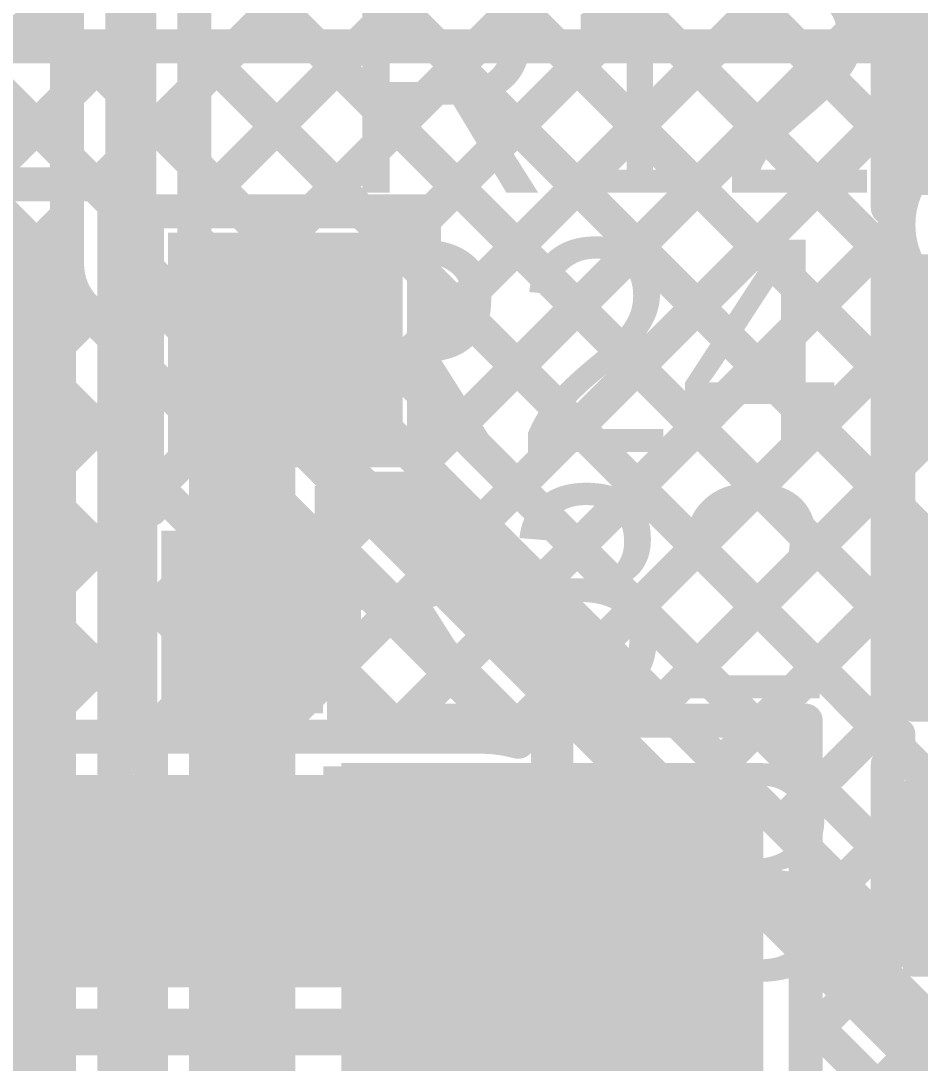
# Model space of a CAD drawing. Header units: millimetres. Extents: x -0.01 to 3.73, y -0.01 to 3.05.
# Drawn here: x 1.7109 to 1.9226, y 1.4221 to 1.6675 of the extents above; entities that cross this region are included whole.
import ezdxf

# ---------------------------------------------------------------- set-up
doc = ezdxf.new("R2010")
doc.units = ezdxf.units.MM
doc.header["$MEASUREMENT"] = 0
for name, color, linetype in [('BottomLayer', 5, 'Continuous'), ('BottomPaste', 16, 'Continuous'), ('BottomSolder', 6, 'Continuous'), ('TopLayer', 1, 'Continuous'), ('TopOverlay', 2, 'Continuous'), ('TopPaste', 8, 'Continuous'), ('TopSolder', 216, 'Continuous')]:
    doc.layers.add(name, color=color, linetype=linetype)
doc.styles.add('Arial', font='', dxfattribs={"height": 0.2})
doc.styles.get('Arial').set_extended_font_data('Arial')

# ---------------------------------------------------------------- blocks, each defined once
blk = doc.blocks.new('D2PAK_B_2')
at = {"layer": 'BottomLayer'}
blk.add_hatch(color=5, dxfattribs=at).paths.add_polyline_path([(0.14567, 0.14488), (0.05433, 0.14488), (0.05433, 0.29488), (0.14567, 0.29488)])
at = {"layer": 'BottomPaste'}
blk.add_hatch(color=16, dxfattribs=at).paths.add_polyline_path([(0.14567, 0.14488), (0.05433, 0.14488), (0.05433, 0.29488), (0.14567, 0.29488)])
at = {"layer": 'BottomSolder'}
blk.add_hatch(color=6, dxfattribs=at).paths.add_polyline_path([(0.14967, 0.14088), (0.05033, 0.14088), (0.05033, 0.29888), (0.14967, 0.29888)])
blk = doc.blocks.new('R___0603_66')
at = {"layer": 'TopLayer'}
for points in [[(-0.015, 0.0175), (-0.015, -0.0175), (-0.045, -0.0175), (-0.045, 0.0175)], [(0.045, 0.0175), (0.045, -0.0175), (0.015, -0.0175), (0.015, 0.0175)]]:
    blk.add_hatch(color=1, dxfattribs=at).paths.add_polyline_path(points)
at = {"layer": 'TopPaste'}
for points in [[(-0.015, 0.0175), (-0.015, -0.0175), (-0.045, -0.0175), (-0.045, 0.0175)], [(0.045, 0.0175), (0.045, -0.0175), (0.015, -0.0175), (0.015, 0.0175)]]:
    blk.add_hatch(color=8, dxfattribs=at).paths.add_polyline_path(points)
at = {"layer": 'TopSolder'}
for points in [[(-0.011, 0.0215), (-0.011, -0.0215), (-0.049, -0.0215), (-0.049, 0.0215)], [(0.049, 0.0215), (0.049, -0.0215), (0.011, -0.0215), (0.011, 0.0215)]]:
    blk.add_hatch(color=216, dxfattribs=at).paths.add_polyline_path(points)
at = {"layer": 'TopOverlay', "const_width": 0.005}
for points in [[(-0.048, 0.021), (-0.048, -0.021)], [(0.048, 0.021), (-0.048, 0.021)], [(0.048, 0.021), (0.048, -0.021)], [(0.048, -0.021), (-0.048, -0.021)]]:
    blk.add_lwpolyline(points, dxfattribs=at)
at = {"layer": 'TopOverlay', "const_width": 0.0025}
for points in [[(-0.04925, 0.021, 1), (-0.04675, 0.021, 1)], [(-0.04925, 0.021, 1), (-0.04675, 0.021, 1)], [(0.04675, 0.021, 1), (0.04925, 0.021, 1)], [(0.04675, 0.021, 1), (0.04925, 0.021, 1)], [(-0.04925, -0.021, 1), (-0.04675, -0.021, 1)], [(-0.04925, -0.021, 1), (-0.04675, -0.021, 1)], [(0.04675, -0.021, 1), (0.04925, -0.021, 1)], [(0.04675, -0.021, 1), (0.04925, -0.021, 1)]]:
    blk.add_lwpolyline(points, format="xyb", close=True, dxfattribs=at)
blk = doc.blocks.new('R__0603_B_76')
at = {"layer": 'BottomLayer'}
for points in [[(-0.045, -0.0175), (-0.045, 0.0175), (-0.015, 0.0175), (-0.015, -0.0175)], [(0.015, -0.0175), (0.015, 0.0175), (0.045, 0.0175), (0.045, -0.0175)]]:
    blk.add_hatch(color=5, dxfattribs=at).paths.add_polyline_path(points)
at = {"layer": 'BottomPaste'}
for points in [[(-0.045, -0.0175), (-0.045, 0.0175), (-0.015, 0.0175), (-0.015, -0.0175)], [(0.015, -0.0175), (0.015, 0.0175), (0.045, 0.0175), (0.045, -0.0175)]]:
    blk.add_hatch(color=16, dxfattribs=at).paths.add_polyline_path(points)
at = {"layer": 'BottomSolder'}
for points in [[(-0.049, -0.0215), (-0.049, 0.0215), (-0.011, 0.0215), (-0.011, -0.0215)], [(0.011, -0.0215), (0.011, 0.0215), (0.049, 0.0215), (0.049, -0.0215)]]:
    blk.add_hatch(color=6, dxfattribs=at).paths.add_polyline_path(points)
blk = doc.blocks.new('R___0603_77')
at = {"layer": 'TopLayer'}
for points in [[(-0.015, 0.0175), (-0.015, -0.0175), (-0.045, -0.0175), (-0.045, 0.0175)], [(0.045, 0.0175), (0.045, -0.0175), (0.015, -0.0175), (0.015, 0.0175)]]:
    blk.add_hatch(color=1, dxfattribs=at).paths.add_polyline_path(points)
at = {"layer": 'TopPaste'}
for points in [[(-0.015, 0.0175), (-0.015, -0.0175), (-0.045, -0.0175), (-0.045, 0.0175)], [(0.045, 0.0175), (0.045, -0.0175), (0.015, -0.0175), (0.015, 0.0175)]]:
    blk.add_hatch(color=8, dxfattribs=at).paths.add_polyline_path(points)
at = {"layer": 'TopSolder'}
for points in [[(-0.011, 0.0215), (-0.011, -0.0215), (-0.049, -0.0215), (-0.049, 0.0215)], [(0.049, 0.0215), (0.049, -0.0215), (0.011, -0.0215), (0.011, 0.0215)]]:
    blk.add_hatch(color=216, dxfattribs=at).paths.add_polyline_path(points)
at = {"layer": 'TopOverlay', "const_width": 0.005}
for points in [[(-0.048, 0.021), (-0.048, -0.021)], [(0.048, 0.021), (-0.048, 0.021)], [(0.048, 0.021), (0.048, -0.021)], [(0.048, -0.021), (-0.048, -0.021)]]:
    blk.add_lwpolyline(points, dxfattribs=at)
at = {"layer": 'TopOverlay', "const_width": 0.0025}
for points in [[(-0.04925, 0.021, 1), (-0.04675, 0.021, 1)], [(-0.04925, 0.021, 1), (-0.04675, 0.021, 1)], [(0.04675, 0.021, 1), (0.04925, 0.021, 1)], [(0.04675, 0.021, 1), (0.04925, 0.021, 1)], [(-0.04925, -0.021, 1), (-0.04675, -0.021, 1)], [(-0.04925, -0.021, 1), (-0.04675, -0.021, 1)], [(0.04675, -0.021, 1), (0.04925, -0.021, 1)], [(0.04675, -0.021, 1), (0.04925, -0.021, 1)]]:
    blk.add_lwpolyline(points, format="xyb", close=True, dxfattribs=at)
blk = doc.blocks.new('R___0603_85')
at = {"layer": 'TopLayer'}
for points in [[(-0.015, 0.0175), (-0.015, -0.0175), (-0.045, -0.0175), (-0.045, 0.0175)], [(0.045, 0.0175), (0.045, -0.0175), (0.015, -0.0175), (0.015, 0.0175)]]:
    blk.add_hatch(color=1, dxfattribs=at).paths.add_polyline_path(points)
at = {"layer": 'TopPaste'}
for points in [[(-0.015, 0.0175), (-0.015, -0.0175), (-0.045, -0.0175), (-0.045, 0.0175)], [(0.045, 0.0175), (0.045, -0.0175), (0.015, -0.0175), (0.015, 0.0175)]]:
    blk.add_hatch(color=8, dxfattribs=at).paths.add_polyline_path(points)
at = {"layer": 'TopSolder'}
for points in [[(-0.011, 0.0215), (-0.011, -0.0215), (-0.049, -0.0215), (-0.049, 0.0215)], [(0.049, 0.0215), (0.049, -0.0215), (0.011, -0.0215), (0.011, 0.0215)]]:
    blk.add_hatch(color=216, dxfattribs=at).paths.add_polyline_path(points)
at = {"layer": 'TopOverlay', "const_width": 0.005}
for points in [[(-0.048, 0.021), (-0.048, -0.021)], [(0.048, 0.021), (-0.048, 0.021)], [(0.048, 0.021), (0.048, -0.021)], [(0.048, -0.021), (-0.048, -0.021)]]:
    blk.add_lwpolyline(points, dxfattribs=at)
at = {"layer": 'TopOverlay', "const_width": 0.0025}
for points in [[(-0.04925, 0.021, 1), (-0.04675, 0.021, 1)], [(-0.04925, 0.021, 1), (-0.04675, 0.021, 1)], [(0.04675, 0.021, 1), (0.04925, 0.021, 1)], [(0.04675, 0.021, 1), (0.04925, 0.021, 1)], [(-0.04925, -0.021, 1), (-0.04675, -0.021, 1)], [(-0.04925, -0.021, 1), (-0.04675, -0.021, 1)], [(0.04675, -0.021, 1), (0.04925, -0.021, 1)], [(0.04675, -0.021, 1), (0.04925, -0.021, 1)]]:
    blk.add_lwpolyline(points, format="xyb", close=True, dxfattribs=at)
blk = doc.blocks.new('R___0603_97')
at = {"layer": 'TopLayer'}
for points in [[(-0.015, 0.0175), (-0.015, -0.0175), (-0.045, -0.0175), (-0.045, 0.0175)], [(0.045, 0.0175), (0.045, -0.0175), (0.015, -0.0175), (0.015, 0.0175)]]:
    blk.add_hatch(color=1, dxfattribs=at).paths.add_polyline_path(points)
at = {"layer": 'TopPaste'}
for points in [[(-0.015, 0.0175), (-0.015, -0.0175), (-0.045, -0.0175), (-0.045, 0.0175)], [(0.045, 0.0175), (0.045, -0.0175), (0.015, -0.0175), (0.015, 0.0175)]]:
    blk.add_hatch(color=8, dxfattribs=at).paths.add_polyline_path(points)
at = {"layer": 'TopSolder'}
for points in [[(-0.011, 0.0215), (-0.011, -0.0215), (-0.049, -0.0215), (-0.049, 0.0215)], [(0.049, 0.0215), (0.049, -0.0215), (0.011, -0.0215), (0.011, 0.0215)]]:
    blk.add_hatch(color=216, dxfattribs=at).paths.add_polyline_path(points)
at = {"layer": 'TopOverlay', "const_width": 0.005}
for points in [[(-0.048, 0.021), (-0.048, -0.021)], [(0.048, 0.021), (-0.048, 0.021)], [(0.048, 0.021), (0.048, -0.021)], [(0.048, -0.021), (-0.048, -0.021)]]:
    blk.add_lwpolyline(points, dxfattribs=at)
at = {"layer": 'TopOverlay', "const_width": 0.0025}
for points in [[(-0.04925, 0.021, 1), (-0.04675, 0.021, 1)], [(-0.04925, 0.021, 1), (-0.04675, 0.021, 1)], [(0.04675, 0.021, 1), (0.04925, 0.021, 1)], [(0.04675, 0.021, 1), (0.04925, 0.021, 1)], [(-0.04925, -0.021, 1), (-0.04675, -0.021, 1)], [(-0.04925, -0.021, 1), (-0.04675, -0.021, 1)], [(0.04675, -0.021, 1), (0.04925, -0.021, 1)], [(0.04675, -0.021, 1), (0.04925, -0.021, 1)]]:
    blk.add_lwpolyline(points, format="xyb", close=True, dxfattribs=at)
blk = doc.blocks.new('SOD_323_B_146')
at = {"layer": 'BottomLayer'}
for points in [[(-0.0748, 0.02362), (-0.02756, 0.02362), (-0.02756, -0.02362), (-0.0748, -0.02362)], [(0.02756, 0.02362), (0.0748, 0.02362), (0.0748, -0.02362), (0.02756, -0.02362)]]:
    blk.add_hatch(color=5, dxfattribs=at).paths.add_polyline_path(points)
at = {"layer": 'BottomPaste'}
for points in [[(-0.0748, 0.02362), (-0.02756, 0.02362), (-0.02756, -0.02362), (-0.0748, -0.02362)], [(0.02756, 0.02362), (0.0748, 0.02362), (0.0748, -0.02362), (0.02756, -0.02362)]]:
    blk.add_hatch(color=16, dxfattribs=at).paths.add_polyline_path(points)
at = {"layer": 'BottomSolder'}
for points in [[(-0.0788, 0.02762), (-0.02356, 0.02762), (-0.02356, -0.02762), (-0.0788, -0.02762)], [(0.02356, 0.02762), (0.0788, 0.02762), (0.0788, -0.02762), (0.02356, -0.02762)]]:
    blk.add_hatch(color=6, dxfattribs=at).paths.add_polyline_path(points)

msp = doc.modelspace()

# ---------------------------------------------------------------- hatches: boundary and pattern name
at = {"layer": 'BottomLayer'}
msp.add_hatch(color=5, dxfattribs=at).paths.add_polyline_path([(1.59, 1.331), (1.7239, 1.331), (1.7239, 1.62), (1.59, 1.62)])

# ---------------------------------------------------------------- linework, layer by layer
for points, const_width in [([(1.6951, 1.66207), (1.72816, 1.629)], 0.008), ([(1.7, 1.6615), (1.95059, 1.6615)], 0.008), ([(1.701, 1.629), (1.7335, 1.6615)], 0.008), ([(1.72395, 1.6615), (1.76282, 1.62262)], 0.008), ([(1.72928, 1.629), (1.76178, 1.6615)], 0.008), ([(1.75119, 1.62262), (1.79007, 1.6615)], 0.008), ([(1.75223, 1.6615), (1.79111, 1.62262)], 0.008), ([(1.77948, 1.62262), (1.81835, 1.6615)], 0.008), ([(1.78052, 1.6615), (2.03, 1.41201)], 0.008), ([(1.787, 1.51701), (1.93149, 1.6615)], 0.008), ([(1.8058, 1.5641), (1.90321, 1.6615)], 0.008), ([(1.8058, 1.62067), (1.84664, 1.6615)], 0.008), ([(1.8058, 1.59238), (1.87492, 1.6615)], 0.008), ([(1.8088, 1.6615), (2.03, 1.4403)], 0.008), ([(1.83708, 1.6615), (2.03, 1.46858)], 0.008), ([(1.86537, 1.6615), (2.03, 1.49687)], 0.008), ([(1.89365, 1.6615), (1.92222, 1.63294)], 0.008), ([(1.92194, 1.6615), (1.93627, 1.64717)], 0.008), ([(1.9238, 1.6347), (1.95059, 1.6615)], 0.008), ([(1.581, 1.629), (1.7329, 1.629)], 0.008), ([(1.72816, 1.629), (1.7329, 1.62426)], 0.008), ([(1.7329, 1.33), (1.7329, 1.629)], 0.008), ([(1.85761, 1.50276), (1.98234, 1.6275)], 0.008), ([(1.88589, 1.50276), (2.01063, 1.6275)], 0.008), ([(1.7329, 1.62426), (1.74056, 1.6166)], 0.008), ([(1.74056, 1.62262), (1.8058, 1.62262)], 0.008), ([(1.74056, 1.55738), (1.74056, 1.62262)], 0.008), ([(1.8058, 1.55738), (1.8058, 1.62262)], 0.008), ([(1.80104, 1.50276), (1.9175, 1.61923)], 0.008), ([(1.89567, 1.48426), (2.03, 1.61859)], 0.008), ([(1.7329, 1.60433), (1.74056, 1.61199)], 0.008), ([(1.8058, 1.60793), (2.03, 1.38373)], 0.008), ([(1.763, 1.584), (1.773, 1.594)], 0.025), ([(1.82932, 1.50276), (1.92774, 1.60118)], 0.008), ([(1.7329, 1.59598), (1.74056, 1.58832)], 0.008), ([(1.763, 1.526), (1.763, 1.584)], 0.025), ([(1.89567, 1.45597), (2.03, 1.5903)], 0.008), ([(1.7329, 1.57604), (1.74056, 1.58371)], 0.008), ([(1.8058, 1.57964), (1.88268, 1.50276)], 0.008), ([(1.7329, 1.5677), (1.74056, 1.56003)], 0.008), ([(1.89567, 1.42769), (2.03, 1.56202)], 0.008), ([(1.7415, 1.5525), (1.7415, 1.55738)], 0.008), ([(1.7845, 1.55738), (1.8058, 1.55738)], 0.008), ([(1.7845, 1.5525), (1.7845, 1.55738)], 0.008), ([(1.787, 1.54529), (1.79908, 1.55738)], 0.008), ([(1.79978, 1.55738), (1.8544, 1.50276)], 0.008), ([(1.7329, 1.54776), (1.7415, 1.55636)], 0.008), ([(1.739, 1.4995), (1.739, 1.5525)], 0.008), ([(1.787, 1.50276), (1.787, 1.5525)], 0.008), ([(1.787, 1.54188), (1.82611, 1.50276)], 0.008), ([(1.7329, 1.53941), (1.739, 1.53331)], 0.008), ([(1.763, 1.297), (1.763, 1.526)], 0.025), ([(1.89567, 1.3994), (2.03, 1.53374)], 0.008), ([(1.7329, 1.51948), (1.739, 1.52558)], 0.008), ([(1.787, 1.51359), (1.79783, 1.50276)], 0.008), ([(1.7329, 1.51113), (1.739, 1.50502)], 0.008), ([(1.787, 1.50276), (1.89567, 1.50276)], 0.008), ([(1.89567, 1.32476), (1.89567, 1.50276)], 0.008), ([(1.7329, 1.49119), (1.74121, 1.4995)], 0.008), ([(1.7415, 1.29934), (1.7415, 1.4995)], 0.008), ([(1.836, 1.41376), (1.836, 1.49876)], 0.01), ([(1.89567, 1.48978), (2.03, 1.35545)], 0.008), ([(1.7329, 1.48284), (1.7415, 1.47424)], 0.008), ([(1.7329, 1.46291), (1.7415, 1.47151)], 0.008), ([(1.89567, 1.46149), (2.03, 1.32716)], 0.008), ([(1.7329, 1.45456), (1.7415, 1.44596)], 0.008), ([(1.7329, 1.43462), (1.7415, 1.44323)], 0.008), ([(1.89567, 1.43321), (2.00938, 1.3195)], 0.008), ([(1.7329, 1.42627), (1.7415, 1.41767)], 0.008)]:
    msp.add_lwpolyline(points, dxfattribs=dict(at, const_width=const_width))
for points, const_width in [([(1.72195, 1.6615, 1), (1.72595, 1.6615, 1)], 0.004), ([(1.7315, 1.6615, 1), (1.7355, 1.6615, 1)], 0.004), ([(1.75023, 1.6615, 1), (1.75423, 1.6615, 1)], 0.004), ([(1.75978, 1.6615, 1), (1.76378, 1.6615, 1)], 0.004), ([(1.77852, 1.6615, 1), (1.78252, 1.6615, 1)], 0.004), ([(1.78807, 1.6615, 1), (1.79207, 1.6615, 1)], 0.004), ([(1.8068, 1.6615, 1), (1.8108, 1.6615, 1)], 0.004), ([(1.81635, 1.6615, 1), (1.82035, 1.6615, 1)], 0.004), ([(1.83508, 1.6615, 1), (1.83908, 1.6615, 1)], 0.004), ([(1.84464, 1.6615, 1), (1.84864, 1.6615, 1)], 0.004), ([(1.86337, 1.6615, 1), (1.86737, 1.6615, 1)], 0.004), ([(1.87292, 1.6615, 1), (1.87692, 1.6615, 1)], 0.004), ([(1.89165, 1.6615, 1), (1.89565, 1.6615, 1)], 0.004), ([(1.90121, 1.6615, 1), (1.90521, 1.6615, 1)], 0.004), ([(1.91994, 1.6615, 1), (1.92394, 1.6615, 1)], 0.004), ([(1.92022, 1.63294, 1), (1.92422, 1.63294, 1)], 0.004), ([(1.9218, 1.6347, 1), (1.9258, 1.6347, 1)], 0.004), ([(1.9218, 1.6347, 1), (1.9258, 1.6347, 1)], 0.004), ([(1.72616, 1.629, 1), (1.73016, 1.629, 1)], 0.004), ([(1.72616, 1.629, 1), (1.73016, 1.629, 1)], 0.004), ([(1.72728, 1.629, 1), (1.73128, 1.629, 1)], 0.004), ([(1.7309, 1.629, 1), (1.7349, 1.629, 1)], 0.004), ([(1.7309, 1.629, 1), (1.7349, 1.629, 1)], 0.004), ([(1.7309, 1.62426, 1), (1.7349, 1.62426, 1)], 0.004), ([(1.7309, 1.62426, 1), (1.7349, 1.62426, 1)], 0.004), ([(1.73856, 1.62262, 1), (1.74256, 1.62262, 1)], 0.004), ([(1.73856, 1.62262, 1), (1.74256, 1.62262, 1)], 0.004), ([(1.74919, 1.62262, 1), (1.75319, 1.62262, 1)], 0.004), ([(1.76082, 1.62262, 1), (1.76482, 1.62262, 1)], 0.004), ([(1.77748, 1.62262, 1), (1.78148, 1.62262, 1)], 0.004), ([(1.78911, 1.62262, 1), (1.79311, 1.62262, 1)], 0.004), ([(1.8038, 1.62262, 1), (1.8078, 1.62262, 1)], 0.004), ([(1.8038, 1.62262, 1), (1.8078, 1.62262, 1)], 0.004), ([(1.8038, 1.62067, 1), (1.8078, 1.62067, 1)], 0.004), ([(1.9155, 1.61923, 1), (1.9195, 1.61923, 1)], 0.004), ([(1.73856, 1.6166, 1), (1.74256, 1.6166, 1)], 0.004), ([(1.73856, 1.61199, 1), (1.74256, 1.61199, 1)], 0.004), ([(1.8038, 1.60793, 1), (1.8078, 1.60793, 1)], 0.004), ([(1.7309, 1.60433, 1), (1.7349, 1.60433, 1)], 0.004), ([(1.76675, 1.594, 1), (1.77925, 1.594, 1)], 0.0125), ([(1.7309, 1.59598, 1), (1.7349, 1.59598, 1)], 0.004), ([(1.75675, 1.584, 1), (1.76925, 1.584, 1)], 0.0125), ([(1.75675, 1.584, 1), (1.76925, 1.584, 1)], 0.0125), ([(1.8038, 1.59238, 1), (1.8078, 1.59238, 1)], 0.004), ([(1.73856, 1.58832, 1), (1.74256, 1.58832, 1)], 0.004), ([(1.73856, 1.58371, 1), (1.74256, 1.58371, 1)], 0.004), ([(1.8038, 1.57964, 1), (1.8078, 1.57964, 1)], 0.004), ([(1.7309, 1.57604, 1), (1.7349, 1.57604, 1)], 0.004), ([(1.7309, 1.5677, 1), (1.7349, 1.5677, 1)], 0.004), ([(1.8038, 1.5641, 1), (1.8078, 1.5641, 1)], 0.004), ([(1.73856, 1.56003, 1), (1.74256, 1.56003, 1)], 0.004), ([(1.73856, 1.55738, 1), (1.74256, 1.55738, 1)], 0.004), ([(1.7395, 1.55738, 1), (1.7435, 1.55738, 1)], 0.004), ([(1.7825, 1.55738, 1), (1.7865, 1.55738, 1)], 0.004), ([(1.7825, 1.55738, 1), (1.7865, 1.55738, 1)], 0.004), ([(1.79708, 1.55738, 1), (1.80108, 1.55738, 1)], 0.004), ([(1.79778, 1.55738, 1), (1.80178, 1.55738, 1)], 0.004), ([(1.8038, 1.55738, 1), (1.8078, 1.55738, 1)], 0.004), ([(1.8038, 1.55738, 1), (1.8078, 1.55738, 1)], 0.004), ([(1.7395, 1.55636, 1), (1.7435, 1.55636, 1)], 0.004), ([(1.737, 1.5525, 1), (1.741, 1.5525, 1)], 0.004), ([(1.7395, 1.5525, 1), (1.7435, 1.5525, 1)], 0.004), ([(1.7825, 1.5525, 1), (1.7865, 1.5525, 1)], 0.004), ([(1.785, 1.5525, 1), (1.789, 1.5525, 1)], 0.004), ([(1.7309, 1.54776, 1), (1.7349, 1.54776, 1)], 0.004), ([(1.785, 1.54529, 1), (1.789, 1.54529, 1)], 0.004), ([(1.785, 1.54188, 1), (1.789, 1.54188, 1)], 0.004), ([(1.7309, 1.53941, 1), (1.7349, 1.53941, 1)], 0.004), ([(1.75675, 1.526, 1), (1.76925, 1.526, 1)], 0.0125), ([(1.75675, 1.526, 1), (1.76925, 1.526, 1)], 0.0125), ([(1.737, 1.53331, 1), (1.741, 1.53331, 1)], 0.004), ([(1.737, 1.52558, 1), (1.741, 1.52558, 1)], 0.004), ([(1.7309, 1.51948, 1), (1.7349, 1.51948, 1)], 0.004), ([(1.785, 1.51701, 1), (1.789, 1.51701, 1)], 0.004), ([(1.785, 1.51359, 1), (1.789, 1.51359, 1)], 0.004), ([(1.7309, 1.51113, 1), (1.7349, 1.51113, 1)], 0.004), ([(1.737, 1.50502, 1), (1.741, 1.50502, 1)], 0.004), ([(1.785, 1.50276, 1), (1.789, 1.50276, 1)], 0.004), ([(1.785, 1.50276, 1), (1.789, 1.50276, 1)], 0.004), ([(1.79583, 1.50276, 1), (1.79983, 1.50276, 1)], 0.004), ([(1.79904, 1.50276, 1), (1.80304, 1.50276, 1)], 0.004), ([(1.82411, 1.50276, 1), (1.82811, 1.50276, 1)], 0.004), ([(1.82732, 1.50276, 1), (1.83132, 1.50276, 1)], 0.004), ([(1.8524, 1.50276, 1), (1.8564, 1.50276, 1)], 0.004), ([(1.85561, 1.50276, 1), (1.85961, 1.50276, 1)], 0.004), ([(1.88068, 1.50276, 1), (1.88468, 1.50276, 1)], 0.004), ([(1.88389, 1.50276, 1), (1.88789, 1.50276, 1)], 0.004), ([(1.89367, 1.50276, 1), (1.89767, 1.50276, 1)], 0.004), ([(1.89367, 1.50276, 1), (1.89767, 1.50276, 1)], 0.004), ([(1.737, 1.4995, 1), (1.741, 1.4995, 1)], 0.004), ([(1.73921, 1.4995, 1), (1.74321, 1.4995, 1)], 0.004), ([(1.7395, 1.4995, 1), (1.7435, 1.4995, 1)], 0.004), ([(1.8335, 1.49876, 1), (1.8385, 1.49876, 1)], 0.005), ([(1.7309, 1.49119, 1), (1.7349, 1.49119, 1)], 0.004), ([(1.89367, 1.48978, 1), (1.89767, 1.48978, 1)], 0.004), ([(1.7309, 1.48284, 1), (1.7349, 1.48284, 1)], 0.004), ([(1.89367, 1.48426, 1), (1.89767, 1.48426, 1)], 0.004), ([(1.7395, 1.47424, 1), (1.7435, 1.47424, 1)], 0.004), ([(1.7395, 1.47151, 1), (1.7435, 1.47151, 1)], 0.004), ([(1.7309, 1.46291, 1), (1.7349, 1.46291, 1)], 0.004), ([(1.89367, 1.46149, 1), (1.89767, 1.46149, 1)], 0.004), ([(1.89367, 1.45597, 1), (1.89767, 1.45597, 1)], 0.004), ([(1.7309, 1.45456, 1), (1.7349, 1.45456, 1)], 0.004), ([(1.7395, 1.44596, 1), (1.7435, 1.44596, 1)], 0.004), ([(1.7395, 1.44323, 1), (1.7435, 1.44323, 1)], 0.004), ([(1.7309, 1.43462, 1), (1.7349, 1.43462, 1)], 0.004), ([(1.89367, 1.43321, 1), (1.89767, 1.43321, 1)], 0.004), ([(1.89367, 1.42769, 1), (1.89767, 1.42769, 1)], 0.004), ([(1.7309, 1.42627, 1), (1.7349, 1.42627, 1)], 0.004)]:
    msp.add_lwpolyline(points, format="xyb", close=True, dxfattribs=dict(at, const_width=const_width))
at = {"layer": 'BottomLayer', "const_width": 0.008}
msp.add_lwpolyline([(1.9542, 1.6043, -1), (1.9238, 1.6347)], format="xyb", dxfattribs=at)
at = {"layer": 'TopLayer'}
for points, const_width in [([(1.43327, 1.89561), (1.7222, 1.60668)], 0.008), ([(1.73677, 1.61023), (1.73677, 1.879)], 0.012), ([(1.43306, 1.86753), (1.80159, 1.499)], 0.008), ([(1.72177, 1.61023), (1.72177, 1.86457)], 0.008), ([(1.75177, 1.61644), (1.75177, 1.86457)], 0.008), ([(1.42004, 1.85227), (1.77331, 1.499)], 0.008), ([(1.41106, 1.83296), (1.74502, 1.499)], 0.008), ([(1.41106, 1.80468), (1.71674, 1.499)], 0.008), ([(1.75177, 1.7751), (1.915, 1.61187)], 0.008), ([(1.75177, 1.74681), (1.915, 1.58358)], 0.008), ([(1.75177, 1.65149), (1.821, 1.72072)], 0.008), ([(1.75177, 1.71853), (1.9175, 1.5528)], 0.008), ([(1.75177, 1.6232), (1.83218, 1.70361)], 0.008), ([(1.76253, 1.60568), (1.85085, 1.694)], 0.008), ([(1.75177, 1.69024), (1.915, 1.52701)], 0.008), ([(1.77668, 1.59154), (1.86764, 1.6825)], 0.008), ([(1.79082, 1.5774), (1.89592, 1.6825)], 0.008), ([(1.87265, 1.6825), (1.915, 1.64015)], 0.008), ([(1.90094, 1.6825), (1.915, 1.66844)], 0.008), ([(1.915, 1.6235), (1.915, 1.6765)], 0.008), ([(1.80496, 1.56325), (1.915, 1.67329)], 0.008), ([(1.71589, 1.66956), (1.72177, 1.66368)], 0.008), ([(1.566, 1.52228), (1.70718, 1.66347)], 0.008), ([(1.69413, 1.66303), (1.72177, 1.63539)], 0.008), ([(1.75177, 1.66196), (1.9175, 1.49623)], 0.008), ([(1.571, 1.499), (1.72177, 1.64977)], 0.008), ([(1.8191, 1.54911), (1.915, 1.64501)], 0.008), ([(1.75177, 1.63368), (1.915, 1.47045)], 0.008), ([(1.9175, 1.6195), (1.9175, 1.6235)], 0.008), ([(1.59928, 1.499), (1.72177, 1.62149)], 0.008), ([(1.83324, 1.53497), (1.9175, 1.61923)], 0.008), ([(1.9175, 1.6155), (1.9175, 1.6195)], 0.008), ([(1.75177, 1.61644), (1.915, 1.45321)], 0.008), ([(1.915, 1.5625), (1.915, 1.6155)], 0.008), ([(1.73677, 1.61023), (1.931, 1.416)], 0.012), ([(1.62757, 1.499), (1.72718, 1.59861)], 0.008), ([(1.72617, 1.59962), (1.828, 1.49779)], 0.008), ([(1.84739, 1.52083), (1.915, 1.58844)], 0.008), ([(1.65585, 1.499), (1.74132, 1.58447)], 0.008), ([(1.68414, 1.499), (1.75546, 1.57032)], 0.008), ([(1.86153, 1.50669), (1.91734, 1.5625)], 0.008), ([(1.9175, 1.5525), (1.9175, 1.5625)], 0.008), ([(1.71242, 1.499), (1.7696, 1.55618)], 0.008), ([(1.915, 1.4995), (1.915, 1.5525)], 0.008), ([(1.74071, 1.499), (1.78375, 1.54204)], 0.008), ([(1.87567, 1.49254), (1.915, 1.53187)], 0.008), ([(1.76899, 1.499), (1.79789, 1.5279)], 0.008), ([(1.79727, 1.499), (1.81203, 1.51376)], 0.008), ([(1.88981, 1.4784), (1.915, 1.50359)], 0.008), ([(1.5575, 1.499), (1.819, 1.499)], 0.008), ([(1.9175, 1.4925), (1.9175, 1.4995)], 0.008), ([(1.915, 1.45321), (1.915, 1.4925)], 0.008), ([(0.993, 1.465), (1.819, 1.465)], 0.05), ([(1.819, 1.465), (1.85482, 1.42918)], 0.05), ([(1.90395, 1.46426), (1.915, 1.4753)], 0.008), ([(1.85482, 1.35044), (1.85482, 1.42918)], 0.05), ([(1.057, 1.431), (1.80492, 1.431)], 0.008), ([(1.72627, 1.428), (1.72927, 1.431)], 0.008), ([(1.72817, 1.431), (1.73117, 1.428)], 0.008), ([(1.75456, 1.428), (1.75756, 1.431)], 0.008), ([(1.75646, 1.431), (1.75946, 1.428)], 0.008), ([(1.78284, 1.428), (1.78584, 1.431)], 0.008), ([(1.78474, 1.431), (1.78774, 1.428)], 0.008), ([(1.547, 1.428), (1.7935, 1.428)], 0.008), ([(1.803, 1.404), (1.803, 1.42581)], 0.01)]:
    msp.add_lwpolyline(points, dxfattribs=dict(at, const_width=const_width))
at = {"layer": 'TopLayer', "const_width": 0.008}
for points in [[(1.72081, 1.683, -1.480911), (1.685, 1.69743)], [(1.72616, 1.59963, -0.198764), (1.72177, 1.61023)], [(1.72616, 1.59962, -0.198912), (1.72177, 1.61023)], [(1.819, 1.499, -0.067071), (1.828, 1.49779)], [(1.819, 1.499, -0.067071), (1.828, 1.49779)], [(1.7935, 1.428, -0.127134), (1.80632, 1.4296)]]:
    msp.add_lwpolyline(points, format="xyb", dxfattribs=at)
at = {"layer": 'TopLayer'}
for points, const_width in [([(1.71389, 1.66956, 1), (1.71789, 1.66956, 1)], 0.004), ([(1.913, 1.66844, 1), (1.917, 1.66844, 1)], 0.004), ([(1.70518, 1.66347, 1), (1.70918, 1.66347, 1)], 0.004), ([(1.71977, 1.66368, 1), (1.72377, 1.66368, 1)], 0.004), ([(1.74977, 1.66196, 1), (1.75377, 1.66196, 1)], 0.004), ([(1.71977, 1.64977, 1), (1.72377, 1.64977, 1)], 0.004), ([(1.74977, 1.65149, 1), (1.75377, 1.65149, 1)], 0.004), ([(1.913, 1.64501, 1), (1.917, 1.64501, 1)], 0.004), ([(1.913, 1.64015, 1), (1.917, 1.64015, 1)], 0.004), ([(1.71977, 1.63539, 1), (1.72377, 1.63539, 1)], 0.004), ([(1.74977, 1.63368, 1), (1.75377, 1.63368, 1)], 0.004), ([(1.74977, 1.6232, 1), (1.75377, 1.6232, 1)], 0.004), ([(1.913, 1.6235, 1), (1.917, 1.6235, 1)], 0.004), ([(1.9155, 1.6235, 1), (1.9195, 1.6235, 1)], 0.004), ([(1.71977, 1.62149, 1), (1.72377, 1.62149, 1)], 0.004), ([(1.9155, 1.6195, 1), (1.9195, 1.6195, 1)], 0.004), ([(1.9155, 1.6195, 1), (1.9195, 1.6195, 1)], 0.004), ([(1.9155, 1.61923, 1), (1.9195, 1.61923, 1)], 0.004), ([(1.74977, 1.61644, 1), (1.75377, 1.61644, 1)], 0.004), ([(1.74977, 1.61644, 1), (1.75377, 1.61644, 1)], 0.004), ([(1.913, 1.6155, 1), (1.917, 1.6155, 1)], 0.004), ([(1.9155, 1.6155, 1), (1.9195, 1.6155, 1)], 0.004), ([(1.73377, 1.61023, 1), (1.73977, 1.61023, 1)], 0.006), ([(1.73377, 1.61023, 1), (1.73977, 1.61023, 1)], 0.006), ([(1.913, 1.61187, 1), (1.917, 1.61187, 1)], 0.004), ([(1.71977, 1.61023, 1), (1.72377, 1.61023, 1)], 0.004), ([(1.71977, 1.61023, 1), (1.72377, 1.61023, 1)], 0.004), ([(1.71977, 1.61023, 1), (1.72377, 1.61023, 1)], 0.004), ([(1.7202, 1.60668, 1), (1.7242, 1.60668, 1)], 0.004), ([(1.76053, 1.60568, 1), (1.76453, 1.60568, 1)], 0.004), ([(1.72416, 1.59963, 1), (1.72816, 1.59963, 1)], 0.004), ([(1.72416, 1.59962, 1), (1.72816, 1.59962, 1)], 0.004), ([(1.72417, 1.59962, 1), (1.72817, 1.59962, 1)], 0.004), ([(1.72518, 1.59861, 1), (1.72918, 1.59861, 1)], 0.004), ([(1.77468, 1.59154, 1), (1.77868, 1.59154, 1)], 0.004), ([(1.913, 1.58844, 1), (1.917, 1.58844, 1)], 0.004), ([(1.73932, 1.58447, 1), (1.74332, 1.58447, 1)], 0.004), ([(1.913, 1.58358, 1), (1.917, 1.58358, 1)], 0.004), ([(1.78882, 1.5774, 1), (1.79282, 1.5774, 1)], 0.004), ([(1.75346, 1.57032, 1), (1.75746, 1.57032, 1)], 0.004), ([(1.80296, 1.56325, 1), (1.80696, 1.56325, 1)], 0.004), ([(1.913, 1.5625, 1), (1.917, 1.5625, 1)], 0.004), ([(1.91534, 1.5625, 1), (1.91934, 1.5625, 1)], 0.004), ([(1.9155, 1.5625, 1), (1.9195, 1.5625, 1)], 0.004), ([(1.7676, 1.55618, 1), (1.7716, 1.55618, 1)], 0.004), ([(1.913, 1.5525, 1), (1.917, 1.5525, 1)], 0.004), ([(1.9155, 1.5528, 1), (1.9195, 1.5528, 1)], 0.004), ([(1.9155, 1.5525, 1), (1.9195, 1.5525, 1)], 0.004), ([(1.8171, 1.54911, 1), (1.8211, 1.54911, 1)], 0.004), ([(1.78175, 1.54204, 1), (1.78575, 1.54204, 1)], 0.004), ([(1.83124, 1.53497, 1), (1.83524, 1.53497, 1)], 0.004), ([(1.913, 1.53187, 1), (1.917, 1.53187, 1)], 0.004), ([(1.79589, 1.5279, 1), (1.79989, 1.5279, 1)], 0.004), ([(1.913, 1.52701, 1), (1.917, 1.52701, 1)], 0.004), ([(1.84539, 1.52083, 1), (1.84939, 1.52083, 1)], 0.004), ([(1.81003, 1.51376, 1), (1.81403, 1.51376, 1)], 0.004), ([(1.85953, 1.50669, 1), (1.86353, 1.50669, 1)], 0.004), ([(1.913, 1.50359, 1), (1.917, 1.50359, 1)], 0.004), ([(1.71042, 1.499, 1), (1.71442, 1.499, 1)], 0.004), ([(1.71474, 1.499, 1), (1.71874, 1.499, 1)], 0.004), ([(1.73871, 1.499, 1), (1.74271, 1.499, 1)], 0.004), ([(1.74302, 1.499, 1), (1.74702, 1.499, 1)], 0.004), ([(1.76699, 1.499, 1), (1.77099, 1.499, 1)], 0.004), ([(1.77131, 1.499, 1), (1.77531, 1.499, 1)], 0.004), ([(1.79527, 1.499, 1), (1.79927, 1.499, 1)], 0.004), ([(1.79959, 1.499, 1), (1.80359, 1.499, 1)], 0.004), ([(1.817, 1.499, 1), (1.821, 1.499, 1)], 0.004), ([(1.817, 1.499, 1), (1.821, 1.499, 1)], 0.004), ([(1.817, 1.499, 1), (1.821, 1.499, 1)], 0.004), ([(1.826, 1.49779, 1), (1.83, 1.49779, 1)], 0.004), ([(1.826, 1.49779, 1), (1.83, 1.49779, 1)], 0.004), ([(1.826, 1.49779, 1), (1.83, 1.49779, 1)], 0.004), ([(1.913, 1.4995, 1), (1.917, 1.4995, 1)], 0.004), ([(1.9155, 1.4995, 1), (1.9195, 1.4995, 1)], 0.004), ([(1.9155, 1.49623, 1), (1.9195, 1.49623, 1)], 0.004), ([(1.87367, 1.49254, 1), (1.87767, 1.49254, 1)], 0.004), ([(1.913, 1.4925, 1), (1.917, 1.4925, 1)], 0.004), ([(1.9155, 1.4925, 1), (1.9195, 1.4925, 1)], 0.004), ([(1.8065, 1.465, 1), (1.8315, 1.465, 1)], 0.025), ([(1.8065, 1.465, 1), (1.8315, 1.465, 1)], 0.025), ([(1.88781, 1.4784, 1), (1.89181, 1.4784, 1)], 0.004), ([(1.913, 1.4753, 1), (1.917, 1.4753, 1)], 0.004), ([(1.913, 1.47045, 1), (1.917, 1.47045, 1)], 0.004), ([(1.90195, 1.46426, 1), (1.90595, 1.46426, 1)], 0.004), ([(1.913, 1.45321, 1), (1.917, 1.45321, 1)], 0.004), ([(1.913, 1.45321, 1), (1.917, 1.45321, 1)], 0.004), ([(1.84232, 1.42918, 1), (1.86732, 1.42918, 1)], 0.025), ([(1.84232, 1.42918, 1), (1.86732, 1.42918, 1)], 0.025), ([(1.72617, 1.431, 1), (1.73017, 1.431, 1)], 0.004), ([(1.72727, 1.431, 1), (1.73127, 1.431, 1)], 0.004), ([(1.75446, 1.431, 1), (1.75846, 1.431, 1)], 0.004), ([(1.75556, 1.431, 1), (1.75956, 1.431, 1)], 0.004), ([(1.78274, 1.431, 1), (1.78674, 1.431, 1)], 0.004), ([(1.78384, 1.431, 1), (1.78784, 1.431, 1)], 0.004), ([(1.80292, 1.431, 1), (1.80692, 1.431, 1)], 0.004), ([(1.80432, 1.4296, 1), (1.80832, 1.4296, 1)], 0.004), ([(1.72427, 1.428, 1), (1.72827, 1.428, 1)], 0.004), ([(1.72917, 1.428, 1), (1.73317, 1.428, 1)], 0.004), ([(1.75256, 1.428, 1), (1.75656, 1.428, 1)], 0.004), ([(1.75746, 1.428, 1), (1.76146, 1.428, 1)], 0.004), ([(1.78084, 1.428, 1), (1.78484, 1.428, 1)], 0.004), ([(1.78574, 1.428, 1), (1.78974, 1.428, 1)], 0.004), ([(1.7915, 1.428, 1), (1.7955, 1.428, 1)], 0.004), ([(1.7915, 1.428, 1), (1.7955, 1.428, 1)], 0.004), ([(1.8005, 1.42581, 1), (1.8055, 1.42581, 1)], 0.005)]:
    msp.add_lwpolyline(points, format="xyb", close=True, dxfattribs=dict(at, const_width=const_width))

# ---------------------------------------------------------------- block references
at = {"rotation": 180}
for name, p in [('R___0603_97', (1.969, 1.65)), ('SOD_323_B_146', (1.722, 1.59)), ('R___0603_85', (1.969, 1.589)), ('R___0603_77', (1.969, 1.526)), ('R__0603_B_76', (1.733, 1.526)), ('R___0603_66', (1.969, 1.466))]:
    msp.add_blockref(name, p, dxfattribs=at)
msp.add_blockref('D2PAK_B_2', (1.736, 1.19388))

# ---------------------------------------------------------------- texts
at = {"layer": 'TopOverlay', "style": 'Arial'}
for s, p in [('R12', (1.78552, 1.62701)), ('R24', (1.77635, 1.56601)), ('R32', (1.77435, 1.50801)), ('R43', (1.77635, 1.44201))]:
    msp.add_text(s, height=0.05, dxfattribs=at).set_placement(p)

doc.saveas('drawing.dxf')
